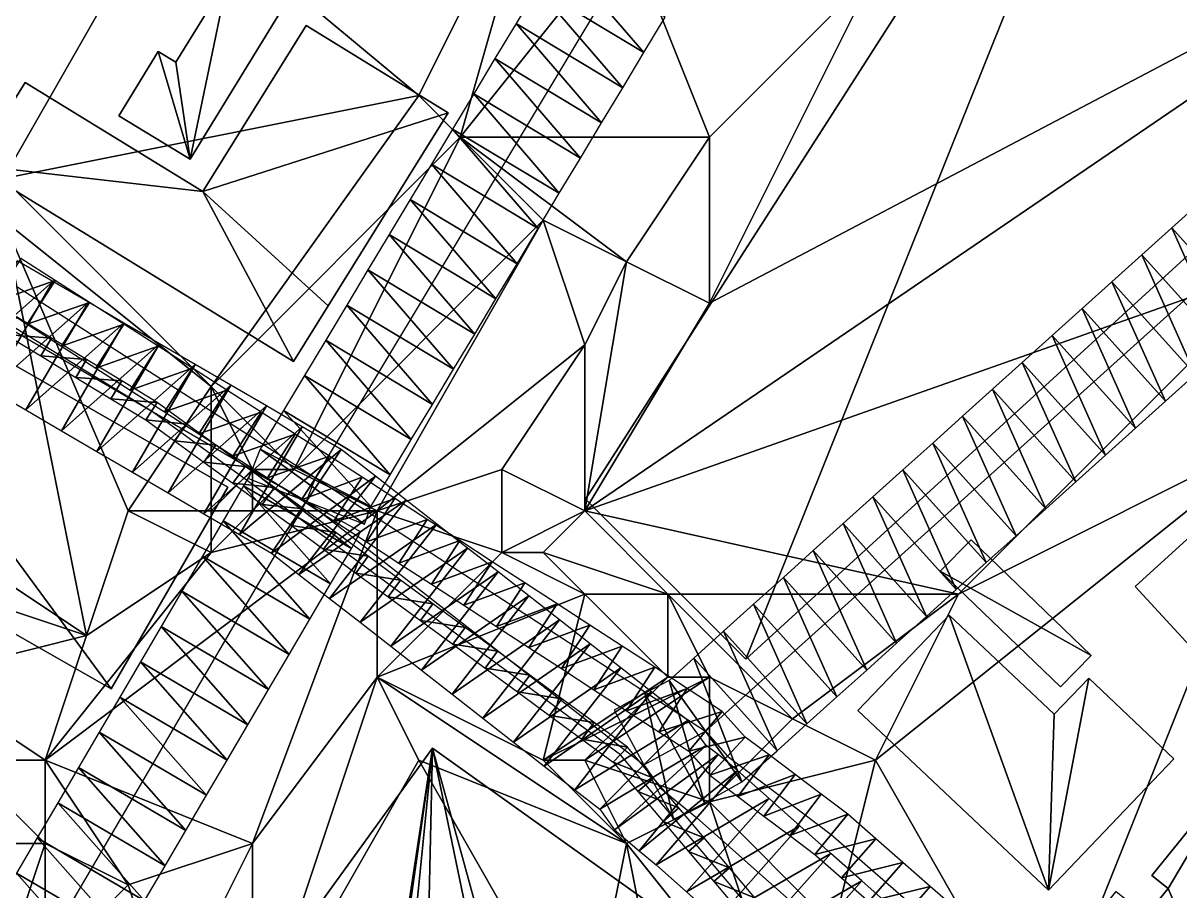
# Model space of a CAD drawing. Header units: metres. Extents: x -1103 to 901, y -902 to 905.
# Drawn here: x -823.1 to -767.3, y 3.7 to 45.5 of the extents above; entities that cross this region are included whole.
import ezdxf

# ---------------------------------------------------------------- set-up
doc = ezdxf.new("R2010")
doc.units = ezdxf.units.M
for name, color, linetype in [('OSM_BUILDING_FOOTPRINTS', 7, 'CONTINUOUS'), ('OSM_BUILDING_ROOFS', 1, 'CONTINUOUS'), ('OSM_BUILDING_WALLS', 8, 'CONTINUOUS'), ('OSM_PATH_AXES', 30, 'CONTINUOUS'), ('OSM_PATH_SURFACE', 30, 'CONTINUOUS'), ('OSM_ROAD_AXES', 2, 'CONTINUOUS'), ('OSM_ROAD_SURFACE', 9, 'CONTINUOUS'), ('OSM_TERRAIN', 3, 'CONTINUOUS')]:
    doc.layers.add(name, color=color, linetype=linetype)

msp = doc.modelspace()

# ---------------------------------------------------------------- linework, layer by layer
at = {"layer": 'OSM_BUILDING_FOOTPRINTS'}
for points in [[(-795.968, 22.577, 15.032), (-767.019, 67.731, 15.032), (-749.354, 50.38, 15.032), (-788.241, 14.869, 15.032), (-795.968, 22.577, 15.032)], [(-810.614, 46.11, 14.945), (-815.013, 38.932, 14.945), (-818.451, 41.023, 14.945), (-816.55, 44.119, 14.945), (-815.699, 43.599, 14.945), (-813.201, 47.669, 14.945), (-810.614, 46.11, 14.945)], [(-809.42, 45.369, 14.594), (-802.578, 41.167, 14.594), (-808.37, 31.877, 14.594), (-810.039, 29.19, 14.594), (-825.437, 38.645, 14.594), (-822.95, 42.626, 14.594), (-814.394, 37.373, 14.594), (-809.42, 45.369, 14.594)], [(-840.857, 26.026, 14.535), (-835.242, 35.736, 14.535), (-813.2, 23.151, 14.535), (-818.816, 13.441, 14.535), (-840.857, 26.026, 14.535)], [(-769.494, 18.363, 15.798), (-757.611, 29.157, 15.798), (-742.246, 12.48, 15.798), (-747.497, 7.714, 15.798), (-752.338, 12.978, 15.798), (-758.971, 6.951, 15.798), (-769.494, 18.363, 15.798)], [(-778.879, 19.104, 15.513), (-773.086, 13.531, 15.513), (-771.616, 15.046, 15.513), (-777.397, 20.619, 15.513), (-778.879, 19.104, 15.513)], [(-782.847, 12.402, 15.514), (-778.458, 16.992, 15.514), (-773.396, 12.215, 15.514), (-771.727, 13.951, 15.514), (-767.626, 10.069, 15.514), (-773.672, 3.743, 15.514), (-782.847, 12.402, 15.514)], [(-803.904, -4.02, 14.351), (-806.004, -6.907, 14.351), (-812.592, -2.196, 14.351), (-803.34, 10.588, 14.351), (-791.877, 2.394, 14.351), (-797.482, -5.347, 14.351), (-799.825, -3.678, 14.351), (-799.538, -3.279, 14.351), (-800.621, -2.505, 14.351), (-801.229, -3.346, 14.351), (-803.605, -1.643, 14.351), (-804.158, -2.406, 14.351), (-804.6, -2.096, 14.351), (-805.286, -3.036, 14.351), (-803.904, -4.02, 14.351)], [(-772.191, 1.509, 15.992), (-770.411, 3.688, 15.992), (-768.963, 2.527, 15.992), (-767.902, 3.821, 15.992), (-768.698, 4.451, 15.992), (-764.365, 9.782, 15.992), (-759.17, 5.602, 15.992), (-757.81, 7.271, 15.992), (-755.577, 5.48, 15.992), (-764.099, -4.993, 15.992), (-772.191, 1.509, 15.992)]]:
    msp.add_polyline3d(points, close=True, dxfattribs=at)
at = {"layer": 'OSM_BUILDING_ROOFS'}
for points in [[(-767.019, 67.731, 49.032), (-795.968, 22.577, 49.032), (-788.241, 14.869, 49.032)], [(-767.019, 67.731, 49.032), (-788.241, 14.869, 49.032), (-749.354, 50.38, 49.032)], [(-815.013, 38.932, 24.945), (-813.201, 47.669, 24.945), (-815.699, 43.599, 24.945)], [(-815.013, 38.932, 24.945), (-810.614, 46.11, 24.945), (-813.201, 47.669, 24.945)], [(-802.578, 41.167, 29.394), (-809.42, 45.369, 29.394), (-814.394, 37.373, 29.394)], [(-815.013, 38.932, 24.945), (-816.55, 44.119, 24.945), (-818.451, 41.023, 24.945)], [(-815.013, 38.932, 24.945), (-815.699, 43.599, 24.945), (-816.55, 44.119, 24.945)], [(-814.394, 37.373, 29.394), (-822.95, 42.626, 29.394), (-825.437, 38.645, 29.394)], [(-814.394, 37.373, 29.394), (-808.37, 31.877, 29.394), (-802.578, 41.167, 29.394)], [(-814.394, 37.373, 29.394), (-825.437, 38.645, 29.394), (-810.039, 29.19, 29.394)], [(-814.394, 37.373, 29.394), (-810.039, 29.19, 29.394), (-808.37, 31.877, 29.394)], [(-835.242, 35.736, 48.535), (-840.857, 26.026, 48.535), (-818.816, 13.441, 48.535)], [(-835.242, 35.736, 48.535), (-818.816, 13.441, 48.535), (-813.2, 23.151, 48.535)], [(-757.611, 29.157, 52.998), (-769.494, 18.363, 52.998), (-758.971, 6.951, 52.998)], [(-771.616, 15.046, 25.513), (-777.397, 20.619, 25.513), (-778.879, 19.104, 25.513)], [(-771.616, 15.046, 25.513), (-778.879, 19.104, 25.513), (-773.086, 13.531, 25.513)], [(-778.458, 16.992, 27.114), (-782.847, 12.402, 27.114), (-773.672, 3.743, 27.114)], [(-773.672, 3.743, 27.114), (-773.396, 12.215, 27.114), (-778.458, 16.992, 27.114)], [(-773.672, 3.743, 27.114), (-767.626, 10.069, 27.114), (-771.727, 13.951, 27.114)], [(-773.672, 3.743, 27.114), (-771.727, 13.951, 27.114), (-773.396, 12.215, 27.114)], [(-803.34, 10.588, 25.951), (-812.592, -2.196, 25.951), (-806.004, -6.907, 25.951)], [(-803.34, 10.588, 25.951), (-806.004, -6.907, 25.951), (-805.286, -3.036, 25.951)], [(-803.34, 10.588, 25.951), (-805.286, -3.036, 25.951), (-804.6, -2.096, 25.951)], [(-803.34, 10.588, 25.951), (-804.6, -2.096, 25.951), (-803.605, -1.643, 25.951)], [(-803.34, 10.588, 25.951), (-803.605, -1.643, 25.951), (-800.621, -2.505, 25.951)], [(-799.538, -3.279, 25.951), (-791.877, 2.394, 25.951), (-803.34, 10.588, 25.951)], [(-803.34, 10.588, 25.951), (-800.621, -2.505, 25.951), (-799.538, -3.279, 25.951)], [(-764.365, 9.782, 27.592), (-768.698, 4.451, 27.592), (-767.902, 3.821, 27.592)], [(-764.099, -4.993, 27.592), (-764.365, 9.782, 27.592), (-767.902, 3.821, 27.592)], [(-764.099, -4.993, 27.592), (-767.902, 3.821, 27.592), (-768.963, 2.527, 27.592)]]:
    msp.add_3dface(points, dxfattribs=at)
at = {"layer": 'OSM_BUILDING_WALLS'}
for points in [[(-767.019, 67.731, 15.032), (-795.968, 22.577, 15.032), (-795.968, 22.577, 49.032)], [(-767.019, 67.731, 15.032), (-795.968, 22.577, 49.032), (-767.019, 67.731, 49.032)], [(-788.241, 14.869, 15.032), (-749.354, 50.38, 15.032), (-749.354, 50.38, 49.032)], [(-788.241, 14.869, 15.032), (-749.354, 50.38, 49.032), (-788.241, 14.869, 49.032)], [(-813.201, 47.669, 14.945), (-815.699, 43.599, 14.945), (-815.699, 43.599, 24.945)], [(-813.201, 47.669, 14.945), (-815.699, 43.599, 24.945), (-813.201, 47.669, 24.945)], [(-815.013, 38.932, 14.945), (-810.614, 46.11, 14.945), (-810.614, 46.11, 24.945)], [(-815.013, 38.932, 14.945), (-810.614, 46.11, 24.945), (-815.013, 38.932, 24.945)], [(-809.42, 45.369, 14.594), (-814.394, 37.373, 14.594), (-814.394, 37.373, 29.394)], [(-809.42, 45.369, 14.594), (-814.394, 37.373, 29.394), (-809.42, 45.369, 29.394)], [(-802.578, 41.167, 14.594), (-809.42, 45.369, 14.594), (-809.42, 45.369, 29.394)], [(-802.578, 41.167, 14.594), (-809.42, 45.369, 29.394), (-802.578, 41.167, 29.394)], [(-816.55, 44.119, 14.945), (-818.451, 41.023, 14.945), (-818.451, 41.023, 24.945)], [(-816.55, 44.119, 14.945), (-818.451, 41.023, 24.945), (-816.55, 44.119, 24.945)], [(-815.699, 43.599, 14.945), (-816.55, 44.119, 14.945), (-816.55, 44.119, 24.945)], [(-815.699, 43.599, 14.945), (-816.55, 44.119, 24.945), (-815.699, 43.599, 24.945)], [(-822.95, 42.626, 14.594), (-825.437, 38.645, 14.594), (-825.437, 38.645, 29.394)], [(-822.95, 42.626, 14.594), (-825.437, 38.645, 29.394), (-822.95, 42.626, 29.394)], [(-814.394, 37.373, 14.594), (-822.95, 42.626, 14.594), (-822.95, 42.626, 29.394)], [(-814.394, 37.373, 14.594), (-822.95, 42.626, 29.394), (-814.394, 37.373, 29.394)], [(-818.451, 41.023, 14.945), (-815.013, 38.932, 14.945), (-815.013, 38.932, 24.945)], [(-818.451, 41.023, 14.945), (-815.013, 38.932, 24.945), (-818.451, 41.023, 24.945)], [(-808.37, 31.877, 14.594), (-802.578, 41.167, 14.594), (-802.578, 41.167, 29.394)], [(-808.37, 31.877, 14.594), (-802.578, 41.167, 29.394), (-808.37, 31.877, 29.394)], [(-825.437, 38.645, 14.594), (-810.039, 29.19, 14.594), (-810.039, 29.19, 29.394)], [(-825.437, 38.645, 14.594), (-810.039, 29.19, 29.394), (-825.437, 38.645, 29.394)], [(-813.2, 23.151, 14.535), (-835.242, 35.736, 14.535), (-835.242, 35.736, 48.535)], [(-813.2, 23.151, 14.535), (-835.242, 35.736, 48.535), (-813.2, 23.151, 48.535)], [(-810.039, 29.19, 14.594), (-808.37, 31.877, 14.594), (-808.37, 31.877, 29.394)], [(-810.039, 29.19, 14.594), (-808.37, 31.877, 29.394), (-810.039, 29.19, 29.394)], [(-757.611, 29.157, 15.798), (-769.494, 18.363, 15.798), (-769.494, 18.363, 52.998)], [(-757.611, 29.157, 15.798), (-769.494, 18.363, 52.998), (-757.611, 29.157, 52.998)], [(-840.857, 26.026, 14.535), (-818.816, 13.441, 14.535), (-818.816, 13.441, 48.535)], [(-840.857, 26.026, 14.535), (-818.816, 13.441, 48.535), (-840.857, 26.026, 48.535)], [(-818.816, 13.441, 14.535), (-813.2, 23.151, 14.535), (-813.2, 23.151, 48.535)], [(-818.816, 13.441, 14.535), (-813.2, 23.151, 48.535), (-818.816, 13.441, 48.535)], [(-795.968, 22.577, 15.032), (-788.241, 14.869, 15.032), (-788.241, 14.869, 49.032)], [(-795.968, 22.577, 15.032), (-788.241, 14.869, 49.032), (-795.968, 22.577, 49.032)], [(-777.397, 20.619, 15.513), (-778.879, 19.104, 15.513), (-778.879, 19.104, 25.513)], [(-777.397, 20.619, 15.513), (-778.879, 19.104, 25.513), (-777.397, 20.619, 25.513)], [(-771.616, 15.046, 15.513), (-777.397, 20.619, 15.513), (-777.397, 20.619, 25.513)], [(-771.616, 15.046, 15.513), (-777.397, 20.619, 25.513), (-771.616, 15.046, 25.513)], [(-778.879, 19.104, 15.513), (-773.086, 13.531, 15.513), (-773.086, 13.531, 25.513)], [(-778.879, 19.104, 15.513), (-773.086, 13.531, 25.513), (-778.879, 19.104, 25.513)], [(-769.494, 18.363, 15.798), (-758.971, 6.951, 15.798), (-758.971, 6.951, 52.998)], [(-769.494, 18.363, 15.798), (-758.971, 6.951, 52.998), (-769.494, 18.363, 52.998)], [(-778.458, 16.992, 15.514), (-782.847, 12.402, 15.514), (-782.847, 12.402, 27.114)], [(-778.458, 16.992, 15.514), (-782.847, 12.402, 27.114), (-778.458, 16.992, 27.114)], [(-773.396, 12.215, 15.514), (-778.458, 16.992, 15.514), (-778.458, 16.992, 27.114)], [(-773.396, 12.215, 15.514), (-778.458, 16.992, 27.114), (-773.396, 12.215, 27.114)], [(-773.086, 13.531, 15.513), (-771.616, 15.046, 15.513), (-771.616, 15.046, 25.513)], [(-773.086, 13.531, 15.513), (-771.616, 15.046, 25.513), (-773.086, 13.531, 25.513)], [(-771.727, 13.951, 15.514), (-773.396, 12.215, 15.514), (-773.396, 12.215, 27.114)], [(-771.727, 13.951, 15.514), (-773.396, 12.215, 27.114), (-771.727, 13.951, 27.114)], [(-767.626, 10.069, 15.514), (-771.727, 13.951, 15.514), (-771.727, 13.951, 27.114)], [(-767.626, 10.069, 15.514), (-771.727, 13.951, 27.114), (-767.626, 10.069, 27.114)], [(-782.847, 12.402, 15.514), (-773.672, 3.743, 15.514), (-773.672, 3.743, 27.114)], [(-782.847, 12.402, 15.514), (-773.672, 3.743, 27.114), (-782.847, 12.402, 27.114)], [(-803.34, 10.588, 14.351), (-812.592, -2.196, 14.351), (-812.592, -2.196, 25.951)], [(-803.34, 10.588, 14.351), (-812.592, -2.196, 25.951), (-803.34, 10.588, 25.951)], [(-791.877, 2.394, 14.351), (-803.34, 10.588, 14.351), (-803.34, 10.588, 25.951)], [(-791.877, 2.394, 14.351), (-803.34, 10.588, 25.951), (-791.877, 2.394, 25.951)], [(-773.672, 3.743, 15.514), (-767.626, 10.069, 15.514), (-767.626, 10.069, 27.114)], [(-773.672, 3.743, 15.514), (-767.626, 10.069, 27.114), (-773.672, 3.743, 27.114)], [(-764.365, 9.782, 15.992), (-768.698, 4.451, 15.992), (-768.698, 4.451, 27.592)], [(-764.365, 9.782, 15.992), (-768.698, 4.451, 27.592), (-764.365, 9.782, 27.592)], [(-768.698, 4.451, 15.992), (-767.902, 3.821, 15.992), (-767.902, 3.821, 27.592)], [(-768.698, 4.451, 15.992), (-767.902, 3.821, 27.592), (-768.698, 4.451, 27.592)], [(-767.902, 3.821, 15.992), (-768.963, 2.527, 15.992), (-768.963, 2.527, 27.592)], [(-767.902, 3.821, 15.992), (-768.963, 2.527, 27.592), (-767.902, 3.821, 27.592)]]:
    msp.add_3dface(points, dxfattribs=at)
at = {"layer": 'OSM_PATH_AXES'}
for points in [[(-966.805, 120.324, 18.023), (-949.041, 108.624, 18.629), (-915.128, 88.331, 19.102), (-908.098, 83.454, 19.241), (-898.613, 78.135, 19.687), (-871.885, 62.509, 19.656), (-840.349, 43.665, 18.442), (-808.967, 23.594, 16.412), (-790.186, 11.396, 16.733), (-789.125, 10.202, 16.702), (-784.129, 6.431, 17.328), (-774.921, -1.598, 17.995), (-758.362, -14.625, 18.592), (-741.748, -31.512, 20.176), (-735.857, -37.053, 19.852), (-700.871, -69.51, 20.233)], [(-728.539, -50.766, 21.259), (-740.676, -40.835, 20.932), (-757.997, -26.259, 19.966), (-782.095, -4.164, 17.696), (-794.287, 10.268, 16.676), (-809.84, 21.703, 16.404), (-816.87, 26.801, 17.225), (-830.411, 35.039, 17.679), (-843.665, 43.046, 18.705), (-863.429, 54.58, 19.599), (-875.942, 62.62, 19.948), (-888.4, 68.503, 20.089), (-919.505, 82.547, 19.404), (-935.898, 91.317, 19.055), (-958.05, 105.317, 18.452), (-980.876, 119.738, 18.084)]]:
    msp.add_polyline3d(points, dxfattribs=at)
at = {"layer": 'OSM_PATH_SURFACE'}
for points in [[(-824.505, 32.048, 17.45), (-821.507, 33.098, 17.402), (-823.158, 34.154, 17.44)], [(-824.505, 32.048, 17.45), (-822.854, 30.992, 17.442), (-821.507, 33.098, 17.402)], [(-822.854, 30.992, 17.442), (-819.855, 32.042, 17.365), (-821.507, 33.098, 17.402)], [(-822.854, 30.992, 17.442), (-821.202, 29.936, 17.403), (-819.855, 32.042, 17.365)], [(-821.202, 29.936, 17.403), (-818.203, 30.985, 17.327), (-819.855, 32.042, 17.365)], [(-821.688, 30.317, 17.414), (-823.381, 31.347, 17.447), (-823.901, 30.493, 17.447)], [(-821.202, 29.936, 17.403), (-819.55, 28.879, 17.365), (-818.203, 30.985, 17.327)], [(-819.55, 28.879, 17.365), (-816.552, 29.929, 17.29), (-818.203, 30.985, 17.327)], [(-821.688, 30.317, 17.414), (-823.901, 30.493, 17.447), (-822.208, 29.463, 17.43)], [(-819.996, 29.288, 17.375), (-821.688, 30.317, 17.414), (-822.208, 29.463, 17.43)], [(-819.55, 28.879, 17.365), (-817.899, 27.823, 17.328), (-816.552, 29.929, 17.29)], [(-817.899, 27.823, 17.328), (-814.9, 28.872, 17.227), (-816.552, 29.929, 17.29)], [(-819.996, 29.288, 17.375), (-822.208, 29.463, 17.43), (-820.515, 28.433, 17.39)], [(-818.303, 28.258, 17.337), (-819.996, 29.288, 17.375), (-820.515, 28.433, 17.39)], [(-818.303, 28.258, 17.337), (-820.515, 28.433, 17.39), (-818.823, 27.403, 17.351)], [(-817.899, 27.823, 17.328), (-816.247, 26.766, 17.29), (-814.9, 28.872, 17.227)], [(-816.247, 26.766, 17.29), (-813.248, 27.816, 17.131), (-814.9, 28.872, 17.227)], [(-816.594, 27.218, 17.298), (-818.303, 28.258, 17.337), (-818.823, 27.403, 17.351)], [(-816.594, 27.218, 17.298), (-818.823, 27.403, 17.351), (-817.146, 26.384, 17.313)], [(-816.247, 26.766, 17.29), (-814.595, 25.71, 17.187), (-813.248, 27.816, 17.131)], [(-814.595, 25.71, 17.187), (-811.597, 26.76, 16.862), (-813.248, 27.816, 17.131)], [(-815.171, 26.186, 17.263), (-816.594, 27.218, 17.298), (-817.146, 26.384, 17.313)], [(-814.595, 25.71, 17.187), (-812.944, 24.654, 17.112), (-811.597, 26.76, 16.862)], [(-812.944, 24.654, 17.112), (-809.945, 25.703, 16.594), (-811.597, 26.76, 16.862)], [(-815.171, 26.186, 17.263), (-817.146, 26.384, 17.313), (-815.758, 25.376, 17.282)], [(-813.765, 25.166, 17.113), (-815.171, 26.186, 17.263), (-815.758, 25.376, 17.282)], [(-812.944, 24.654, 17.112), (-811.292, 23.597, 16.757), (-809.945, 25.703, 16.594)], [(-811.292, 23.597, 16.757), (-808.29, 24.644, 16.5), (-809.945, 25.703, 16.594)], [(-813.765, 25.166, 17.113), (-815.758, 25.376, 17.282), (-814.352, 24.357, 17.103)], [(-812.359, 24.147, 17.106), (-813.765, 25.166, 17.113), (-814.352, 24.357, 17.103)], [(-811.292, 23.597, 16.757), (-809.644, 22.543, 16.485), (-808.29, 24.644, 16.5)], [(-809.644, 22.543, 16.485), (-806.721, 23.626, 16.514), (-808.29, 24.644, 16.5)], [(-812.359, 24.147, 17.106), (-814.352, 24.357, 17.103), (-812.946, 23.337, 17.053)], [(-810.953, 23.127, 16.499), (-812.359, 24.147, 17.106), (-812.946, 23.337, 17.053)], [(-809.644, 22.543, 16.485), (-808.083, 21.529, 16.501), (-806.721, 23.626, 16.514)], [(-808.083, 21.529, 16.501), (-805.156, 22.609, 16.489), (-806.721, 23.626, 16.514)], [(-810.953, 23.127, 16.499), (-812.946, 23.337, 17.053), (-811.54, 22.318, 16.468)], [(-809.545, 22.106, 16.486), (-810.953, 23.127, 16.499), (-811.54, 22.318, 16.468)], [(-809.545, 22.106, 16.486), (-811.54, 22.318, 16.468), (-810.135, 21.299, 16.483)], [(-808.083, 21.529, 16.501), (-806.518, 20.512, 16.479), (-805.156, 22.609, 16.489)], [(-806.518, 20.512, 16.479), (-803.591, 21.593, 16.387), (-805.156, 22.609, 16.489)], [(-807.989, 20.962, 16.512), (-809.545, 22.106, 16.486), (-810.135, 21.299, 16.483)], [(-807.989, 20.962, 16.512), (-810.135, 21.299, 16.483), (-808.581, 20.156, 16.52)], [(-806.518, 20.512, 16.479), (-804.953, 19.496, 16.363), (-803.591, 21.593, 16.387)], [(-804.953, 19.496, 16.363), (-802.026, 20.576, 16.291), (-803.591, 21.593, 16.387)], [(-806.433, 19.819, 16.444), (-807.989, 20.962, 16.512), (-808.581, 20.156, 16.52)], [(-806.433, 19.819, 16.444), (-808.581, 20.156, 16.52), (-807.026, 19.013, 16.439)], [(-804.953, 19.496, 16.363), (-803.388, 18.48, 16.254), (-802.026, 20.576, 16.291)], [(-803.388, 18.48, 16.254), (-800.461, 19.56, 16.181), (-802.026, 20.576, 16.291)], [(-804.878, 18.675, 16.324), (-806.433, 19.819, 16.444), (-807.026, 19.013, 16.439)], [(-803.388, 18.48, 16.254), (-801.822, 17.463, 16.188), (-800.461, 19.56, 16.181)], [(-801.822, 17.463, 16.188), (-798.896, 18.543, 16.231), (-800.461, 19.56, 16.181)], [(-804.878, 18.675, 16.324), (-807.026, 19.013, 16.439), (-805.47, 17.869, 16.312)], [(-803.323, 17.532, 16.209), (-804.878, 18.675, 16.324), (-805.47, 17.869, 16.312)], [(-801.822, 17.463, 16.188), (-800.257, 16.447, 16.239), (-798.896, 18.543, 16.231)], [(-800.257, 16.447, 16.239), (-797.331, 17.527, 16.282), (-798.896, 18.543, 16.231)], [(-803.323, 17.532, 16.209), (-805.47, 17.869, 16.312), (-803.915, 16.726, 16.197)], [(-801.767, 16.388, 16.209), (-803.323, 17.532, 16.209), (-803.915, 16.726, 16.197)], [(-800.257, 16.447, 16.239), (-798.692, 15.43, 16.268), (-797.331, 17.527, 16.282)], [(-798.692, 15.43, 16.268), (-795.766, 16.51, 16.325), (-797.331, 17.527, 16.282)], [(-801.767, 16.388, 16.209), (-803.915, 16.726, 16.197), (-802.36, 15.582, 16.21)], [(-800.212, 15.245, 16.246), (-801.767, 16.388, 16.209), (-802.36, 15.582, 16.21)], [(-798.692, 15.43, 16.268), (-797.127, 14.414, 16.295), (-795.766, 16.51, 16.325)], [(-797.127, 14.414, 16.295), (-794.201, 15.494, 16.397), (-795.766, 16.51, 16.325)], [(-800.212, 15.245, 16.246), (-802.36, 15.582, 16.21), (-800.805, 14.439, 16.239)], [(-798.657, 14.101, 16.273), (-800.212, 15.245, 16.246), (-800.805, 14.439, 16.239)], [(-797.127, 14.414, 16.295), (-795.562, 13.397, 16.362), (-794.201, 15.494, 16.397)], [(-795.562, 13.397, 16.362), (-792.636, 14.477, 16.47), (-794.201, 15.494, 16.397)], [(-798.657, 14.101, 16.273), (-800.805, 14.439, 16.239), (-799.249, 13.295, 16.266)], [(-797.102, 12.958, 16.304), (-798.657, 14.101, 16.273), (-799.249, 13.295, 16.266)], [(-795.562, 13.397, 16.362), (-793.997, 12.381, 16.578), (-792.636, 14.477, 16.47)], [(-793.997, 12.381, 16.578), (-791.071, 13.461, 16.921), (-792.636, 14.477, 16.47)], [(-793.997, 12.381, 16.578), (-792.432, 11.364, 16.819), (-791.071, 13.461, 16.921)], [(-792.432, 11.364, 16.819), (-789.381, 12.352, 16.904), (-791.071, 13.461, 16.921)], [(-797.102, 12.958, 16.304), (-799.249, 13.295, 16.266), (-797.694, 12.152, 16.293)], [(-795.546, 11.814, 16.377), (-797.102, 12.958, 16.304), (-797.694, 12.152, 16.293)], [(-792.432, 11.364, 16.819), (-790.991, 10.44, 16.756), (-789.381, 12.352, 16.904)], [(-790.991, 10.44, 16.756), (-788.276, 11.119, 16.882), (-789.381, 12.352, 16.904)], [(-795.546, 11.814, 16.377), (-797.694, 12.152, 16.293), (-796.139, 11.009, 16.476)], [(-793.946, 10.634, 16.778), (-795.546, 11.814, 16.377), (-796.139, 11.009, 16.476)], [(-793.946, 10.634, 16.778), (-796.139, 11.009, 16.476), (-794.628, 9.902, 16.734)], [(-792.686, 9.147, 16.681), (-793.946, 10.634, 16.778), (-794.628, 9.902, 16.734)], [(-790.991, 10.44, 16.756), (-789.974, 9.284, 16.682), (-788.276, 11.119, 16.882)], [(-789.974, 9.284, 16.682), (-787.123, 10.257, 16.958), (-788.276, 11.119, 16.882)], [(-789.974, 9.284, 16.682), (-788.629, 8.261, 16.807), (-787.123, 10.257, 16.958)], [(-788.629, 8.261, 16.807), (-785.874, 9.314, 17.217), (-787.123, 10.257, 16.958)], [(-792.686, 9.147, 16.681), (-794.628, 9.902, 16.734), (-793.45, 8.502, 16.673)], [(-791.467, 7.704, 16.623), (-792.686, 9.147, 16.681), (-793.45, 8.502, 16.673)], [(-788.629, 8.261, 16.807), (-787.38, 7.318, 16.961), (-785.874, 9.314, 17.217)], [(-787.38, 7.318, 16.961), (-784.625, 8.371, 17.394), (-785.874, 9.314, 17.217)], [(-791.467, 7.704, 16.623), (-793.45, 8.502, 16.673), (-792.231, 7.059, 16.628)], [(-787.38, 7.318, 16.961), (-786.131, 6.376, 17.115), (-784.625, 8.371, 17.394)], [(-786.131, 6.376, 17.115), (-783.339, 7.4, 17.552), (-784.625, 8.371, 17.394)], [(-790.248, 6.261, 16.724), (-791.467, 7.704, 16.623), (-792.231, 7.059, 16.628)], [(-786.131, 6.376, 17.115), (-784.918, 5.462, 17.264), (-783.339, 7.4, 17.552)], [(-784.918, 5.462, 17.264), (-781.992, 6.226, 17.676), (-783.339, 7.4, 17.552)], [(-790.248, 6.261, 16.724), (-792.231, 7.059, 16.628), (-791.011, 5.616, 16.752)], [(-789.028, 4.818, 16.863), (-790.248, 6.261, 16.724), (-791.011, 5.616, 16.752)], [(-784.918, 5.462, 17.264), (-783.635, 4.341, 17.417), (-781.992, 6.226, 17.676)], [(-783.635, 4.341, 17.417), (-780.677, 5.079, 17.77), (-781.992, 6.226, 17.676)], [(-789.028, 4.818, 16.863), (-791.011, 5.616, 16.752), (-789.792, 4.172, 16.892)], [(-783.635, 4.341, 17.417), (-782.32, 3.195, 17.52), (-780.677, 5.079, 17.77)], [(-782.32, 3.195, 17.52), (-779.361, 3.932, 17.864), (-780.677, 5.079, 17.77)], [(-787.809, 3.375, 17.017), (-789.028, 4.818, 16.863), (-789.792, 4.172, 16.892)], [(-787.809, 3.375, 17.017), (-789.792, 4.172, 16.892), (-788.573, 2.729, 17.032)], [(-782.32, 3.195, 17.52), (-781.004, 2.048, 17.614), (-779.361, 3.932, 17.864)], [(-781.004, 2.048, 17.614), (-778.046, 2.785, 17.958), (-779.361, 3.932, 17.864)]]:
    msp.add_3dface(points, dxfattribs=at)
at = {"layer": 'OSM_ROAD_AXES'}
for points in [[(-1100, 195.877, 17.277), (-1097.528, 194.262, 17.366), (-1065.394, 173.671, 18.048), (-1011.009, 140.042, 18.046), (-957, 107.319, 18.41), (-917.527, 85.368, 19.253), (-809.409, 22.466, 16.407), (-793.16, 9.781, 16.642), (-792.364, 8.675, 16.575), (-790.606, 7.238, 16.561), (-738.543, -38.988, 20.274), (-702.076, -71.037, 20.371), (-697.588, -76.035, 19.44)], [(-793.16, 9.781, 16.642), (-790.186, 11.396, 16.733), (-762.851, 35.981, 17.581), (-733.68, 60.189, 17.753), (-710.678, 83.181, 17.71), (-627.643, 160.407, 16.433)], [(-809.409, 22.466, 16.407), (-808.967, 23.594, 16.412), (-767.207, 93.045, 16.894), (-747.532, 124.397, 16.044)], [(-971.374, -249.688, 19.736), (-946.018, -209.72, 20.933), (-932.522, -188.951, 19.909), (-923.535, -174.287, 19.537), (-875.121, -90.956, 21.741), (-849.732, -46.742, 21.958), (-830.731, -13.908, 20.024), (-809.84, 21.703, 16.404), (-809.409, 22.466, 16.407)]]:
    msp.add_polyline3d(points, dxfattribs=at)
at = {"layer": 'OSM_ROAD_SURFACE'}
for points in [[(-793.155, 44.069, 16.771), (-797.278, 48.855, 16.916), (-798.297, 47.161, 16.858)], [(-793.155, 44.069, 16.771), (-792.136, 45.763, 16.83), (-797.278, 48.855, 16.916)], [(-794.173, 42.375, 16.722), (-798.297, 47.161, 16.858), (-799.315, 45.467, 16.801)], [(-794.173, 42.375, 16.722), (-793.155, 44.069, 16.771), (-798.297, 47.161, 16.858)], [(-795.192, 40.681, 16.673), (-799.315, 45.467, 16.801), (-800.334, 43.773, 16.743)], [(-795.192, 40.681, 16.673), (-794.173, 42.375, 16.722), (-799.315, 45.467, 16.801)], [(-796.21, 38.987, 16.57), (-800.334, 43.773, 16.743), (-801.352, 42.079, 16.686)], [(-796.21, 38.987, 16.57), (-795.192, 40.681, 16.673), (-800.334, 43.773, 16.743)], [(-797.229, 37.293, 16.43), (-801.352, 42.079, 16.686), (-802.371, 40.385, 16.658)], [(-797.229, 37.293, 16.43), (-796.21, 38.987, 16.57), (-801.352, 42.079, 16.686)], [(-798.248, 35.599, 16.585), (-802.371, 40.385, 16.658), (-803.39, 38.691, 16.678)], [(-798.248, 35.599, 16.585), (-797.229, 37.293, 16.43), (-802.371, 40.385, 16.658)], [(-799.266, 33.905, 16.572), (-803.39, 38.691, 16.678), (-804.408, 36.997, 16.684)], [(-799.266, 33.905, 16.572), (-798.248, 35.599, 16.585), (-803.39, 38.691, 16.678)], [(-800.285, 32.211, 16.56), (-804.408, 36.997, 16.684), (-805.427, 35.303, 16.688)], [(-800.285, 32.211, 16.56), (-799.266, 33.905, 16.572), (-804.408, 36.997, 16.684)], [(-763.722, 31.162, 17.686), (-766.296, 36.917, 17.6), (-767.734, 35.623, 17.595)], [(-801.303, 30.517, 16.547), (-805.427, 35.303, 16.688), (-806.445, 33.609, 16.693)], [(-801.303, 30.517, 16.547), (-800.285, 32.211, 16.56), (-805.427, 35.303, 16.688)], [(-765.161, 29.868, 17.676), (-767.734, 35.623, 17.595), (-769.173, 34.329, 17.589)], [(-765.161, 29.868, 17.676), (-763.722, 31.162, 17.686), (-767.734, 35.623, 17.595)], [(-826.363, 28.859, 17.417), (-821.63, 33.046, 17.375), (-823.346, 34.045, 17.415)], [(-766.6, 28.574, 17.666), (-769.173, 34.329, 17.589), (-770.612, 33.035, 17.584)], [(-766.6, 28.574, 17.666), (-765.161, 29.868, 17.676), (-769.173, 34.329, 17.589)], [(-802.322, 28.824, 16.535), (-806.445, 33.609, 16.693), (-807.464, 31.915, 16.697)], [(-802.322, 28.824, 16.535), (-801.303, 30.517, 16.547), (-806.445, 33.609, 16.693)], [(-826.363, 28.859, 17.417), (-824.647, 27.86, 17.413), (-821.63, 33.046, 17.375)], [(-824.647, 27.86, 17.413), (-819.913, 32.048, 17.336), (-821.63, 33.046, 17.375)], [(-768.038, 27.28, 17.655), (-770.612, 33.035, 17.584), (-772.051, 31.741, 17.578)], [(-768.038, 27.28, 17.655), (-766.6, 28.574, 17.666), (-770.612, 33.035, 17.584)], [(-824.647, 27.86, 17.413), (-822.931, 26.862, 17.41), (-819.913, 32.048, 17.336)], [(-822.931, 26.862, 17.41), (-818.197, 31.049, 17.297), (-819.913, 32.048, 17.336)], [(-803.34, 27.13, 16.522), (-807.464, 31.915, 16.697), (-808.482, 30.221, 16.701)], [(-803.34, 27.13, 16.522), (-802.322, 28.824, 16.535), (-807.464, 31.915, 16.697)], [(-769.477, 25.986, 17.645), (-772.051, 31.741, 17.578), (-773.489, 30.448, 17.573)], [(-769.477, 25.986, 17.645), (-768.038, 27.28, 17.655), (-772.051, 31.741, 17.578)], [(-822.931, 26.862, 17.41), (-821.214, 25.863, 17.387), (-818.197, 31.049, 17.297)], [(-821.214, 25.863, 17.387), (-816.481, 30.051, 17.247), (-818.197, 31.049, 17.297)], [(-804.359, 25.436, 16.509), (-808.482, 30.221, 16.701), (-809.501, 28.528, 16.705)], [(-804.359, 25.436, 16.509), (-803.34, 27.13, 16.522), (-808.482, 30.221, 16.701)], [(-770.916, 24.692, 17.634), (-773.489, 30.448, 17.573), (-774.928, 29.154, 17.568)], [(-770.916, 24.692, 17.634), (-769.477, 25.986, 17.645), (-773.489, 30.448, 17.573)], [(-821.214, 25.863, 17.387), (-819.498, 24.865, 17.344), (-816.481, 30.051, 17.247)], [(-819.498, 24.865, 17.344), (-814.765, 29.053, 17.189), (-816.481, 30.051, 17.247)], [(-819.498, 24.865, 17.344), (-817.782, 23.866, 17.305), (-814.765, 29.053, 17.189)], [(-817.782, 23.866, 17.305), (-813.049, 28.054, 17.094), (-814.765, 29.053, 17.189)], [(-772.354, 23.399, 17.624), (-774.928, 29.154, 17.568), (-776.367, 27.86, 17.563)], [(-772.354, 23.399, 17.624), (-770.916, 24.692, 17.634), (-774.928, 29.154, 17.568)], [(-805.377, 23.742, 16.497), (-809.501, 28.528, 16.705), (-810.519, 26.834, 16.71)], [(-805.377, 23.742, 16.497), (-804.359, 25.436, 16.509), (-809.501, 28.528, 16.705)], [(-817.782, 23.866, 17.305), (-816.066, 22.868, 17.17), (-813.049, 28.054, 17.094)], [(-816.066, 22.868, 17.17), (-811.333, 27.056, 16.821), (-813.049, 28.054, 17.094)], [(-773.793, 22.105, 17.614), (-776.367, 27.86, 17.563), (-777.805, 26.566, 17.558)], [(-773.793, 22.105, 17.614), (-772.354, 23.399, 17.624), (-776.367, 27.86, 17.563)], [(-816.066, 22.868, 17.17), (-814.35, 21.87, 16.934), (-811.333, 27.056, 16.821)], [(-814.35, 21.87, 16.934), (-809.616, 26.057, 16.549), (-811.333, 27.056, 16.821)], [(-806.303, 22.215, 16.485), (-810.519, 26.834, 16.71), (-811.631, 24.973, 16.841)], [(-806.303, 22.215, 16.485), (-805.377, 23.742, 16.497), (-810.519, 26.834, 16.71)], [(-775.232, 20.811, 17.605), (-777.805, 26.566, 17.558), (-779.244, 25.272, 17.552)], [(-775.232, 20.811, 17.605), (-773.793, 22.105, 17.614), (-777.805, 26.566, 17.558)], [(-814.35, 21.87, 16.934), (-812.634, 20.871, 16.433), (-809.616, 26.057, 16.549)], [(-812.634, 20.871, 16.433), (-807.733, 24.954, 16.476), (-809.616, 26.057, 16.549)], [(-776.671, 19.517, 17.6), (-779.244, 25.272, 17.552), (-780.683, 23.978, 17.547)], [(-776.671, 19.517, 17.6), (-775.232, 20.811, 17.605), (-779.244, 25.272, 17.552)], [(-812.634, 20.871, 16.433), (-811.085, 19.978, 16.462), (-807.733, 24.954, 16.476)], [(-806.616, 21.371, 16.483), (-811.631, 24.973, 16.841), (-812.202, 23.561, 16.988)], [(-806.616, 21.371, 16.483), (-806.303, 22.215, 16.485), (-811.631, 24.973, 16.841)], [(-811.085, 19.978, 16.462), (-806.086, 23.677, 16.49), (-807.733, 24.954, 16.476)], [(-778.109, 18.223, 17.595), (-780.683, 23.978, 17.547), (-782.121, 22.684, 17.542)], [(-778.109, 18.223, 17.595), (-776.671, 19.517, 17.6), (-780.683, 23.978, 17.547)], [(-807.245, 20.198, 16.459), (-812.021, 23.941, 17.065), (-812.435, 23.208, 16.932)], [(-807.245, 20.198, 16.459), (-806.797, 20.99, 16.475), (-812.021, 23.941, 17.065)], [(-811.085, 19.978, 16.462), (-809.778, 18.948, 16.486), (-806.086, 23.677, 16.49)], [(-809.778, 18.948, 16.486), (-804.609, 22.524, 16.421), (-806.086, 23.677, 16.49)], [(-808.247, 18.489, 16.427), (-812.435, 23.208, 16.932), (-813.422, 21.525, 16.669)], [(-808.247, 18.489, 16.427), (-807.245, 20.198, 16.459), (-812.435, 23.208, 16.932)], [(-809.778, 18.948, 16.486), (-808.301, 17.795, 16.405), (-804.609, 22.524, 16.421)], [(-808.301, 17.795, 16.405), (-803.131, 21.371, 16.33), (-804.609, 22.524, 16.421)], [(-779.548, 16.929, 17.493), (-782.121, 22.684, 17.542), (-783.56, 21.39, 17.537)], [(-779.548, 16.929, 17.493), (-778.109, 18.223, 17.595), (-782.121, 22.684, 17.542)], [(-809.242, 16.793, 16.396), (-813.422, 21.525, 16.669), (-814.417, 19.829, 16.497)], [(-809.242, 16.793, 16.396), (-808.247, 18.489, 16.427), (-813.422, 21.525, 16.669)], [(-808.301, 17.795, 16.405), (-806.823, 16.642, 16.293), (-803.131, 21.371, 16.33)], [(-806.823, 16.642, 16.293), (-801.654, 20.218, 16.23), (-803.131, 21.371, 16.33)], [(-780.987, 15.635, 17.394), (-783.56, 21.39, 17.537), (-784.999, 20.096, 17.532)], [(-780.987, 15.635, 17.394), (-779.548, 16.929, 17.493), (-783.56, 21.39, 17.537)], [(-806.823, 16.642, 16.293), (-805.346, 15.488, 16.171), (-801.654, 20.218, 16.23)], [(-805.346, 15.488, 16.171), (-800.177, 19.065, 16.165), (-801.654, 20.218, 16.23)], [(-782.425, 14.341, 17.311), (-784.999, 20.096, 17.532), (-786.438, 18.802, 17.516)], [(-782.425, 14.341, 17.311), (-780.987, 15.635, 17.394), (-784.999, 20.096, 17.532)], [(-810.237, 15.097, 16.364), (-814.417, 19.829, 16.497), (-815.412, 18.133, 16.442)], [(-810.237, 15.097, 16.364), (-809.242, 16.793, 16.396), (-814.417, 19.829, 16.497)], [(-805.346, 15.488, 16.171), (-803.869, 14.335, 16.163), (-800.177, 19.065, 16.165)], [(-803.869, 14.335, 16.163), (-798.7, 17.912, 16.216), (-800.177, 19.065, 16.165)], [(-783.864, 13.047, 17.229), (-786.438, 18.802, 17.516), (-787.876, 17.508, 17.457)], [(-783.864, 13.047, 17.229), (-782.425, 14.341, 17.311), (-786.438, 18.802, 17.516)], [(-811.232, 13.402, 16.332), (-815.412, 18.133, 16.442), (-816.407, 16.438, 16.462)], [(-811.232, 13.402, 16.332), (-810.237, 15.097, 16.364), (-815.412, 18.133, 16.442)], [(-803.869, 14.335, 16.163), (-802.392, 13.182, 16.189), (-798.7, 17.912, 16.216)], [(-802.392, 13.182, 16.189), (-797.223, 16.759, 16.257), (-798.7, 17.912, 16.216)], [(-785.303, 11.753, 17.146), (-787.876, 17.508, 17.457), (-789.315, 16.214, 17.335)], [(-785.303, 11.753, 17.146), (-783.864, 13.047, 17.229), (-787.876, 17.508, 17.457)], [(-802.392, 13.182, 16.189), (-800.915, 12.029, 16.214), (-797.223, 16.759, 16.257)], [(-800.915, 12.029, 16.214), (-795.745, 15.605, 16.304), (-797.223, 16.759, 16.257)], [(-812.226, 11.706, 16.301), (-816.407, 16.438, 16.462), (-817.402, 14.742, 16.481)], [(-812.226, 11.706, 16.301), (-811.232, 13.402, 16.332), (-816.407, 16.438, 16.462)], [(-786.742, 10.459, 16.981), (-789.315, 16.214, 17.335), (-790.754, 14.92, 16.993)], [(-786.742, 10.459, 16.981), (-785.303, 11.753, 17.146), (-789.315, 16.214, 17.335)], [(-800.915, 12.029, 16.214), (-799.437, 10.876, 16.24), (-795.745, 15.605, 16.304)], [(-799.437, 10.876, 16.24), (-794.268, 14.452, 16.374), (-795.745, 15.605, 16.304)], [(-813.221, 10.01, 16.269), (-817.402, 14.742, 16.481), (-818.396, 13.046, 16.501)], [(-813.221, 10.01, 16.269), (-812.226, 11.706, 16.301), (-817.402, 14.742, 16.481)], [(-788.436, 8.959, 16.779), (-790.754, 14.92, 16.993), (-791.936, 13.833, 16.547)], [(-788.436, 8.959, 16.779), (-786.742, 10.459, 16.981), (-790.754, 14.92, 16.993)], [(-799.437, 10.876, 16.24), (-797.96, 9.723, 16.302), (-794.268, 14.452, 16.374)], [(-797.96, 9.723, 16.302), (-792.791, 13.299, 16.531), (-794.268, 14.452, 16.374)], [(-790.241, 7.952, 16.574), (-791.936, 13.833, 16.547), (-793.105, 13.225, 16.452)], [(-790.241, 7.952, 16.574), (-788.436, 8.959, 16.779), (-791.936, 13.833, 16.547)], [(-814.216, 8.315, 16.238), (-818.396, 13.046, 16.501), (-819.391, 11.351, 16.488)], [(-814.216, 8.315, 16.238), (-813.221, 10.01, 16.269), (-818.396, 13.046, 16.501)], [(-797.96, 9.723, 16.302), (-796.483, 8.57, 16.41), (-792.791, 13.299, 16.531)], [(-796.483, 8.57, 16.41), (-791.045, 11.909, 16.818), (-792.791, 13.299, 16.531)], [(-791.728, 7.145, 16.59), (-793.105, 13.225, 16.452), (-794.591, 12.418, 16.38)], [(-791.728, 7.145, 16.59), (-790.241, 7.952, 16.574), (-793.105, 13.225, 16.452)], [(-796.483, 8.57, 16.41), (-795.275, 7.653, 16.556), (-791.045, 11.909, 16.818)], [(-795.275, 7.653, 16.556), (-790.154, 10.704, 16.74), (-791.045, 11.909, 16.818)], [(-815.211, 6.619, 16.293), (-819.391, 11.351, 16.488), (-820.386, 9.655, 16.456)], [(-815.211, 6.619, 16.293), (-814.216, 8.315, 16.238), (-819.391, 11.351, 16.488)], [(-795.275, 7.653, 16.556), (-794.574, 6.647, 16.575), (-790.154, 10.704, 16.74)], [(-794.574, 6.647, 16.575), (-789.586, 10.279, 16.734), (-790.154, 10.704, 16.74)], [(-794.574, 6.647, 16.575), (-793.385, 5.634, 16.659), (-789.586, 10.279, 16.734)], [(-793.385, 5.634, 16.659), (-788.648, 9.51, 16.732), (-789.586, 10.279, 16.734)], [(-816.206, 4.923, 16.534), (-820.386, 9.655, 16.456), (-821.381, 7.959, 16.587)], [(-816.206, 4.923, 16.534), (-815.211, 6.619, 16.293), (-820.386, 9.655, 16.456)], [(-793.385, 5.634, 16.659), (-792.565, 4.965, 16.73), (-788.648, 9.51, 16.732)], [(-792.565, 4.965, 16.73), (-787.127, 8.16, 16.993), (-788.648, 9.51, 16.732)], [(-817.201, 3.227, 16.643), (-821.381, 7.959, 16.587), (-822.376, 6.263, 16.67)], [(-817.201, 3.227, 16.643), (-816.206, 4.923, 16.534), (-821.381, 7.959, 16.587)], [(-792.565, 4.965, 16.73), (-791.111, 3.674, 16.865), (-787.127, 8.16, 16.993)], [(-791.111, 3.674, 16.865), (-785.639, 6.84, 17.17), (-787.127, 8.16, 16.993)], [(-791.111, 3.674, 16.865), (-789.623, 2.353, 17.002), (-785.639, 6.84, 17.17)], [(-789.623, 2.353, 17.002), (-784.152, 5.519, 17.347), (-785.639, 6.84, 17.17)], [(-818.195, 1.532, 16.766), (-822.376, 6.263, 16.67), (-823.371, 4.568, 16.985)], [(-818.195, 1.532, 16.766), (-817.201, 3.227, 16.643), (-822.376, 6.263, 16.67)], [(-789.623, 2.353, 17.002), (-788.136, 1.032, 17.14), (-784.152, 5.519, 17.347)], [(-788.136, 1.032, 17.14), (-782.664, 4.198, 17.493), (-784.152, 5.519, 17.347)], [(-819.19, -0.164, 16.919), (-823.371, 4.568, 16.985), (-824.365, 2.872, 17.199)], [(-819.19, -0.164, 16.919), (-818.195, 1.532, 16.766), (-823.371, 4.568, 16.985)], [(-788.136, 1.032, 17.14), (-786.648, -0.289, 17.29), (-782.664, 4.198, 17.493)], [(-786.648, -0.289, 17.29), (-781.177, 2.877, 17.598), (-782.664, 4.198, 17.493)]]:
    msp.add_3dface(points, dxfattribs=at)
at = {"layer": 'OSM_TERRAIN'}
for points in [[(-816, 52, 17.136), (-804, 42, 16.836), (-798, 54, 17.106)], [(-802, 40, 16.555), (-798, 54, 17.106), (-804, 42, 16.836)], [(-802, 40, 16.555), (-794, 50, 16.861), (-798, 54, 17.106)], [(-804, 42, 16.836), (-816, 52, 17.136), (-824, 38, 17.035)], [(-824, 46, 18.018), (-824, 38, 17.035), (-816, 52, 17.136)], [(-796, 22, 17.387), (-762, 34, 17.596), (-752, 52, 17.594)], [(-790, 32, 17.525), (-796, 22, 17.387), (-752, 52, 17.594)], [(-790, 32, 17.525), (-752, 52, 17.594), (-782, 48, 17.516)], [(-790, 40, 16.644), (-794, 50, 16.861), (-802, 40, 16.555)], [(-790, 40, 16.644), (-782, 48, 17.516), (-794, 50, 16.861)], [(-790, 32, 17.525), (-782, 48, 17.516), (-790, 40, 16.644)], [(-824, 38, 17.035), (-814, 28, 17.153), (-804, 42, 16.836)], [(-814, 28, 17.153), (-802, 40, 16.555), (-804, 42, 16.836)], [(-810, 24, 16.403), (-802, 40, 16.555), (-814, 28, 17.153)], [(-810, 24, 16.403), (-798, 36, 16.538), (-802, 40, 16.555)], [(-798, 36, 16.538), (-794, 34, 16.149), (-802, 40, 16.555)], [(-794, 34, 16.149), (-790, 40, 16.644), (-802, 40, 16.555)], [(-794, 34, 16.149), (-790, 32, 17.525), (-790, 40, 16.644)], [(-814, 28, 17.153), (-824, 38, 17.035), (-824, 36, 17.375)], [(-820, 16, 17.338), (-824, 36, 17.375), (-838, 28, 17.382)], [(-820, 16, 17.338), (-818, 22, 17.265), (-824, 36, 17.375)], [(-818, 22, 17.265), (-814, 28, 17.153), (-824, 36, 17.375)], [(-806, 22, 16.438), (-798, 36, 16.538), (-810, 24, 16.403)], [(-806, 22, 16.438), (-796, 30, 16.123), (-798, 36, 16.538)], [(-796, 30, 16.123), (-794, 34, 16.149), (-798, 36, 16.538)], [(-796, 30, 16.123), (-796, 22, 17.387), (-794, 34, 16.149)], [(-796, 22, 17.387), (-790, 32, 17.525), (-794, 34, 16.149)], [(-778, 18, 17.546), (-762, 34, 17.596), (-796, 22, 17.387)], [(-762, 26, 17.925), (-762, 34, 17.596), (-778, 18, 17.546)], [(-806, 22, 16.438), (-800, 24, 16.14), (-796, 30, 16.123)], [(-800, 24, 16.14), (-796, 22, 17.387), (-796, 30, 16.123)], [(-832, 20, 17.361), (-820, 16, 17.338), (-838, 28, 17.382)], [(-818, 22, 17.265), (-814, 22, 16.884), (-814, 28, 17.153)], [(-814, 22, 16.884), (-812, 24, 17.029), (-814, 28, 17.153)], [(-812, 24, 17.029), (-810, 24, 16.403), (-814, 28, 17.153)], [(-774, -4, 18.037), (-762, 26, 17.925), (-782, 10, 17.746)], [(-782, 10, 17.746), (-762, 26, 17.925), (-778, 18, 17.546)], [(-734, -2, 17.918), (-762, 26, 17.925), (-774, -4, 18.037)], [(-814, 22, 16.884), (-812, 22, 16.383), (-812, 24, 17.029)], [(-812, 22, 16.383), (-810, 24, 16.403), (-812, 24, 17.029)], [(-812, 22, 16.383), (-806, 22, 16.438), (-810, 24, 16.403)], [(-806, 22, 16.438), (-800, 20, 16.102), (-800, 24, 16.14)], [(-800, 20, 16.102), (-796, 22, 17.387), (-800, 24, 16.14)], [(-812, 6, 16.045), (-806, 22, 16.438), (-822, 10, 16.463)], [(-822, 10, 16.463), (-806, 22, 16.438), (-814, 20, 16.374)], [(-820, 16, 17.338), (-814, 20, 16.374), (-818, 22, 17.265)], [(-814, 20, 16.374), (-814, 22, 16.884), (-818, 22, 17.265)], [(-806, 22, 16.438), (-812, 22, 16.383), (-814, 20, 16.374)], [(-814, 20, 16.374), (-812, 22, 16.383), (-814, 22, 16.884)], [(-812, 6, 16.045), (-806, 14, 16.082), (-806, 22, 16.438)], [(-806, 14, 16.082), (-800, 20, 16.102), (-806, 22, 16.438)], [(-800, 20, 16.102), (-798, 20, 16.235), (-796, 22, 17.387)], [(-798, 20, 16.235), (-792, 18, 17.406), (-796, 22, 17.387)], [(-792, 18, 17.406), (-778, 18, 17.546), (-796, 22, 17.387)], [(-828, 14, 16.825), (-820, 16, 17.338), (-832, 20, 17.361)], [(-822, 10, 16.463), (-814, 20, 16.374), (-820, 16, 17.338)], [(-806, 14, 16.082), (-796, 18, 16.222), (-800, 20, 16.102)], [(-796, 18, 16.222), (-798, 20, 16.235), (-800, 20, 16.102)], [(-796, 18, 16.222), (-792, 18, 17.406), (-798, 20, 16.235)], [(-798, 10, 16.215), (-796, 18, 16.222), (-806, 14, 16.082)], [(-798, 10, 16.215), (-792, 14, 16.42), (-796, 18, 16.222)], [(-792, 14, 16.42), (-792, 18, 17.406), (-796, 18, 16.222)], [(-790, 14, 16.896), (-792, 18, 17.406), (-792, 14, 16.42)], [(-790, 14, 16.896), (-786, 12, 16.971), (-792, 18, 17.406)], [(-786, 12, 16.971), (-778, 18, 17.546), (-792, 18, 17.406)], [(-786, 12, 16.971), (-782, 10, 17.746), (-778, 18, 17.546)], [(-828, 14, 16.825), (-822, 10, 16.463), (-820, 16, 17.338)], [(-826, 10, 16.761), (-822, 10, 16.463), (-828, 14, 16.825)], [(-812, 6, 16.045), (-812, -4, 16.529), (-806, 14, 16.082)], [(-812, -4, 16.529), (-804, 10, 16.442), (-806, 14, 16.082)], [(-794, 6, 16.565), (-806, 14, 16.082), (-804, 10, 16.442)], [(-794, 6, 16.565), (-798, 10, 16.215), (-806, 14, 16.082)], [(-798, 10, 16.215), (-794, 12, 16.69), (-792, 14, 16.42)], [(-796, 10, 16.665), (-790, 8, 16.52), (-790, 14, 16.896)], [(-796, 10, 16.665), (-790, 14, 16.896), (-794, 12, 16.69)], [(-794, 12, 16.69), (-790, 14, 16.896), (-792, 14, 16.42)], [(-790, 8, 16.52), (-786, 12, 16.971), (-790, 14, 16.896)], [(-796, 10, 16.665), (-794, 12, 16.69), (-798, 10, 16.215)], [(-782, 10, 17.746), (-786, 12, 16.971), (-790, 8, 16.52)], [(-824, 6, 16.947), (-822, 6, 16.589), (-826, 10, 16.761)], [(-826, 10, 16.761), (-822, 6, 16.589), (-822, 10, 16.463)], [(-822, 6, 16.589), (-818, 4, 16.716), (-822, 10, 16.463)], [(-818, 4, 16.716), (-812, 6, 16.045), (-822, 10, 16.463)], [(-812, -4, 16.529), (-796, -4, 16.551), (-804, 10, 16.442)], [(-796, -4, 16.551), (-794, 6, 16.565), (-804, 10, 16.442)], [(-794, 6, 16.565), (-796, 10, 16.665), (-798, 10, 16.215)], [(-794, 6, 16.565), (-790, 8, 16.52), (-796, 10, 16.665)], [(-790, 8, 16.52), (-784, 2, 17.213), (-782, 10, 17.746)], [(-774, -4, 18.037), (-782, 10, 17.746), (-784, 2, 17.213)], [(-786, -4, 17.522), (-790, 8, 16.52), (-794, 6, 16.565)], [(-786, -4, 17.522), (-784, 2, 17.213), (-790, 8, 16.52)], [(-824, 0, 17.37), (-822, 0, 17.37), (-822, 6, 16.589)], [(-824, 0, 17.37), (-822, 6, 16.589), (-824, 6, 16.947)], [(-822, 0, 17.37), (-818, 4, 16.716), (-822, 6, 16.589)], [(-816, -2, 16.278), (-812, 6, 16.045), (-818, 4, 16.716)], [(-816, -2, 16.278), (-812, -4, 16.529), (-812, 6, 16.045)], [(-796, -4, 16.551), (-792, -4, 17.113), (-794, 6, 16.565)], [(-792, -4, 17.113), (-786, -4, 17.522), (-794, 6, 16.565)], [(-822, 0, 17.37), (-816, -2, 16.278), (-818, 4, 16.716)]]:
    msp.add_3dface(points, dxfattribs=at)

doc.saveas('drawing.dxf')
